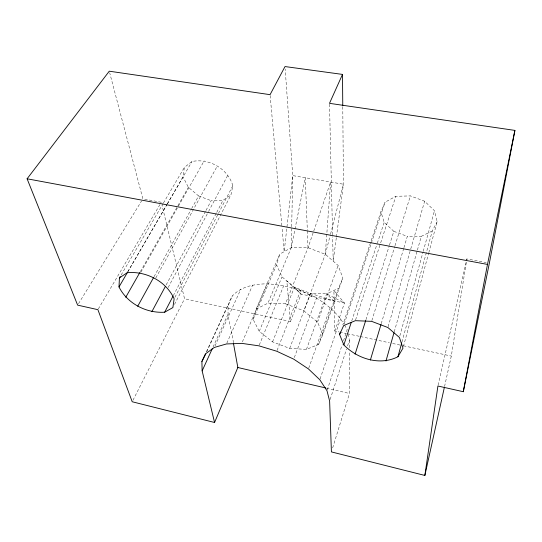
<?xml version="1.0" encoding="UTF-8"?>
<svg xmlns="http://www.w3.org/2000/svg" width="542" height="542" viewBox="0 0 542 542"><rect width="100%" height="100%" fill="white"/><g stroke="black" fill="none" stroke-linecap="round" stroke-linejoin="round"><path stroke-width="0.41" stroke-dasharray="2.71 2.03" d="M233.358 342.801C232.233 327.449 222.396 309.868 232.572 295.708C241.529 286.23 254.862 283.994 267.335 283.805C296.582 285.769 327.944 298.418 343.953 324.048M256.149 309.048L279.794 254.076L291.25 247.721L308.012 247.735L325.322 254.273L338.12 265.438L342.842 277.938L322.856 334.495L318.635 344.407L306.433 349.394L289.672 348.411L272.551 341.86L259.245 331.345L253.148 319.394L256.149 309.048L267.897 303.229L291.25 247.721L291.671 227.599M291.684 226.759L292.741 175.608L285.194 69.071M322.856 334.495L317.537 322.138L303.784 310.79L325.322 254.273L330.613 182.037L308.012 247.735L285.438 303.805L267.897 303.229M167.383 203.88L183.088 176.916L184.334 167.444L192.003 161.496C209.131 158.013 227.965 168.718 232.836 185.682L230.939 194.93L174.036 305.329M336.318 237.735L333.201 261.142L332.625 236.671M336.426 236.895L343.432 184.219L342.774 106.51M444.555 386.534L451.303 356.067L466.865 258.954L486.16 262.538M291.25 247.721L305.268 177.735L307.321 230.025M438.105 385.186L466.865 258.954M325.322 254.273L330.376 234.72M330.586 233.907L343.432 184.219L292.741 175.608L284.177 251.651L281.989 227.301M403.424 346.534L428.573 253.507M428.797 252.687L437.177 221.678L434.467 210.736L424.637 201.224L410.389 195.906L395.836 196.306L385.077 202.193L380.911 211.766L342.822 324.875M401.954 342.049L432.265 231.007L437.177 221.678M399.854 335.81L423.004 252.159M423.227 251.346L434.467 210.736M394.237 331.853L417.177 250.892M417.408 250.079L421.31 236.319L432.265 231.007M388.119 326.718L410.504 249.801M410.734 248.995L424.637 201.224M381.243 323.669L403.688 248.514M403.932 247.708L407.313 236.393L421.31 236.319M253.148 319.394L276.549 264.794L279.794 254.076M332.652 447.916L349.461 393.492L349.407 351.236M371.873 320.546L394.732 246.563M394.983 245.763L410.389 195.906M365.965 319.665L389.258 245.783M389.508 244.984L393.817 231.332L384.176 222.389L380.911 211.766M330.146 399.447L346.534 349.048M347.571 345.843L349.394 340.247L348.215 334.522M355.599 319.882L380.423 243.649M380.68 242.843L395.836 196.306M351.758 320.898L377.063 244.015M377.327 243.216L384.176 222.389M327.246 389.942L342.212 344.692M343.526 340.728L347.205 329.611L344.36 324.746M344.197 323.981L385.077 202.193M320.071 378.96L340.694 318.486M334.841 331.054L344.441 303.039L333.892 290.444L334.841 331.054L338.974 331.934M318.635 344.407L338.506 288.276L342.842 277.938M308.737 368.147L330.22 307.707M306.433 349.394L326.67 293.839L338.506 288.276M317.537 322.138L338.12 265.438M294.32 357.578L316.487 298.147M289.672 348.411L310.62 293.412L326.67 293.839L344.441 303.039L301.142 294.13L286.806 280.905L290.458 321.514L184.551 298.764L162.099 205.54M290.458 321.514L301.142 294.13L294.408 287.253L281.989 276.881L276.549 264.794M277.077 350.457L300.559 290.607M272.551 341.86L294.408 287.253L310.62 293.412L333.506 300.79L326.67 293.839M259.272 345.058L283.723 285.702M259.245 331.345L281.989 276.881M242.403 341.819L267.335 283.805M226.827 343.188L252.687 285.004M215.005 345.925L240.844 289.11M213.033 347.049L228.128 313.974M206.671 351.975L232.572 295.708M206.475 351.589L228.297 304.211M132.98 400.253L184.551 298.764M174.917 297.334L218.067 214.158M218.453 213.406L232.836 185.682M173.284 295.688L216.333 213.114M216.725 212.362L222.986 200.357L230.939 194.93M168.21 287.45L208.155 212.227M208.555 211.482L227.931 174.991M166.198 284.868L205.621 211.116M206.021 210.371L211.197 200.682L222.986 200.357M155.845 277.883L217.396 165.832M154.064 276.644L191.251 209.259M191.658 208.521L198.609 195.933L188.352 187.302L183.088 176.916M140.351 271.623L177.505 206.367M177.918 205.635L188.352 187.302M140.879 272.179L204.158 160.859M127.661 271.962L166.861 204.659M167.288 203.928L192.003 161.496M127.912 271.644L166.956 204.605M121.144 275.004L162.986 203.778M163.413 203.054L184.334 167.444M98.326 308.954L160.025 204.442M78.515 303.696L141.543 201.001M161.313 202.268L142.864 198.846L109.701 72.824M339.8 332.117L346.406 333.533M347.232 333.709L359.624 336.372M360.444 336.548L389.352 342.761M392.659 343.472L400.091 345.071M403.397 345.776L451.303 356.067M326.48 388.14L349.461 393.492M393.817 231.332L407.313 236.393M198.609 195.933L211.197 200.682M285.438 303.805L303.784 310.79M294.408 287.253L311.86 296.338L310.62 293.412M270.146 95.5L281.915 226.461M307.355 230.865L308.012 247.735M329.516 104.179L332.605 235.831M349.394 340.247L349.4 347.856"/><path stroke-width="0.81" d="M119.436 277.911L127.235 272.694C146.123 270.905 166.286 281.244 174.138 298.832L172.878 307.578L164.673 312.206C146.34 313.411 127.323 303.554 118.996 286.948L119.436 277.911L120.29 276.461M214.557 422.489L202.146 370.904L201.895 361.528L205.967 353.499L214.3 347.456L226.488 343.953L241.739 343.364L258.954 345.837L276.766 351.243L293.73 359.163L308.452 368.939L319.8 379.752L326.982 390.735L329.624 401.046L331.413 451.913L424.86 475.442L437.916 386.012L463.295 391.71L489.372 263.134L514.9 130.398L329.495 103.339L342.503 74.41L285.017 66.558L270.072 94.66L109.267 71.192L27.1 178.792L77.628 305.132L97.892 309.678L132.214 401.757L214.557 422.489L237.843 367.51L233.507 343.621M463.295 391.71L487.482 264.428L514.9 130.398M424.86 475.442L444.372 387.354M340.39 332.09L339.583 334.502L343.852 344.929C357.408 358.865 379.915 365.992 397.943 356.744L401.73 342.862M385.972 361.006L394.007 332.666M370.376 360.03L380.999 324.475M355.085 354.19L365.714 320.464M343.852 344.929L351.23 322.504M202.146 370.904L212.328 348.594M339.583 334.502L343.655 325.586L355.342 320.681L371.622 321.345L387.889 327.531L399.4 337.436L402.984 348.167L397.943 356.744M201.895 361.528L205.418 353.885M164.673 312.206L172.891 296.44M151.862 311.684L165.405 286.359M137.715 306.257L153.657 277.382M125.744 297.28L139.938 272.355M118.996 286.948L127.485 272.375M27.1 178.792L487.482 264.428M237.843 367.51L325.661 387.95M342.503 74.41L342.768 105.663"/></g></svg>
